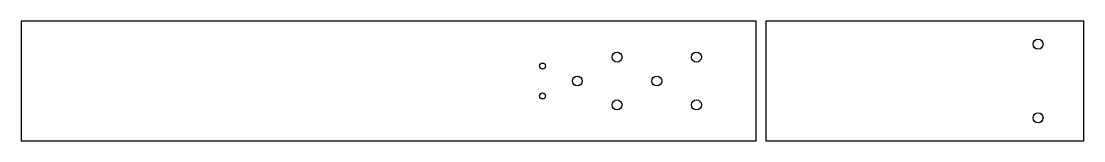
# Model space of a CAD drawing. Header units: inches. Extents: x 0 to 535, y 0 to 60.
import ezdxf

# ---------------------------------------------------------------- set-up
doc = ezdxf.new("R2010")
doc.units = ezdxf.units.IN
doc.header["$MEASUREMENT"] = 0

msp = doc.modelspace()

# ---------------------------------------------------------------- linework, layer by layer
for points in [[(0, 0), (370, 0), (370, 60), (0, 60)], [(535, 60), (375, 60), (375, 0), (535, 0)]]:
    msp.add_lwpolyline(points, close=True)
for centre, radius in [((512, 48.5), 2.5), ((300, 42), 2.5), ((340, 42), 2.5), ((262.5, 37.5), 1.5), ((280, 30), 2.5), ((320, 30), 2.5), ((262.5, 22.5), 1.5), ((300, 18), 2.5), ((340, 18), 2.5), ((512, 11.5), 2.5)]:
    msp.add_circle(centre, radius)

doc.saveas('drawing.dxf')
